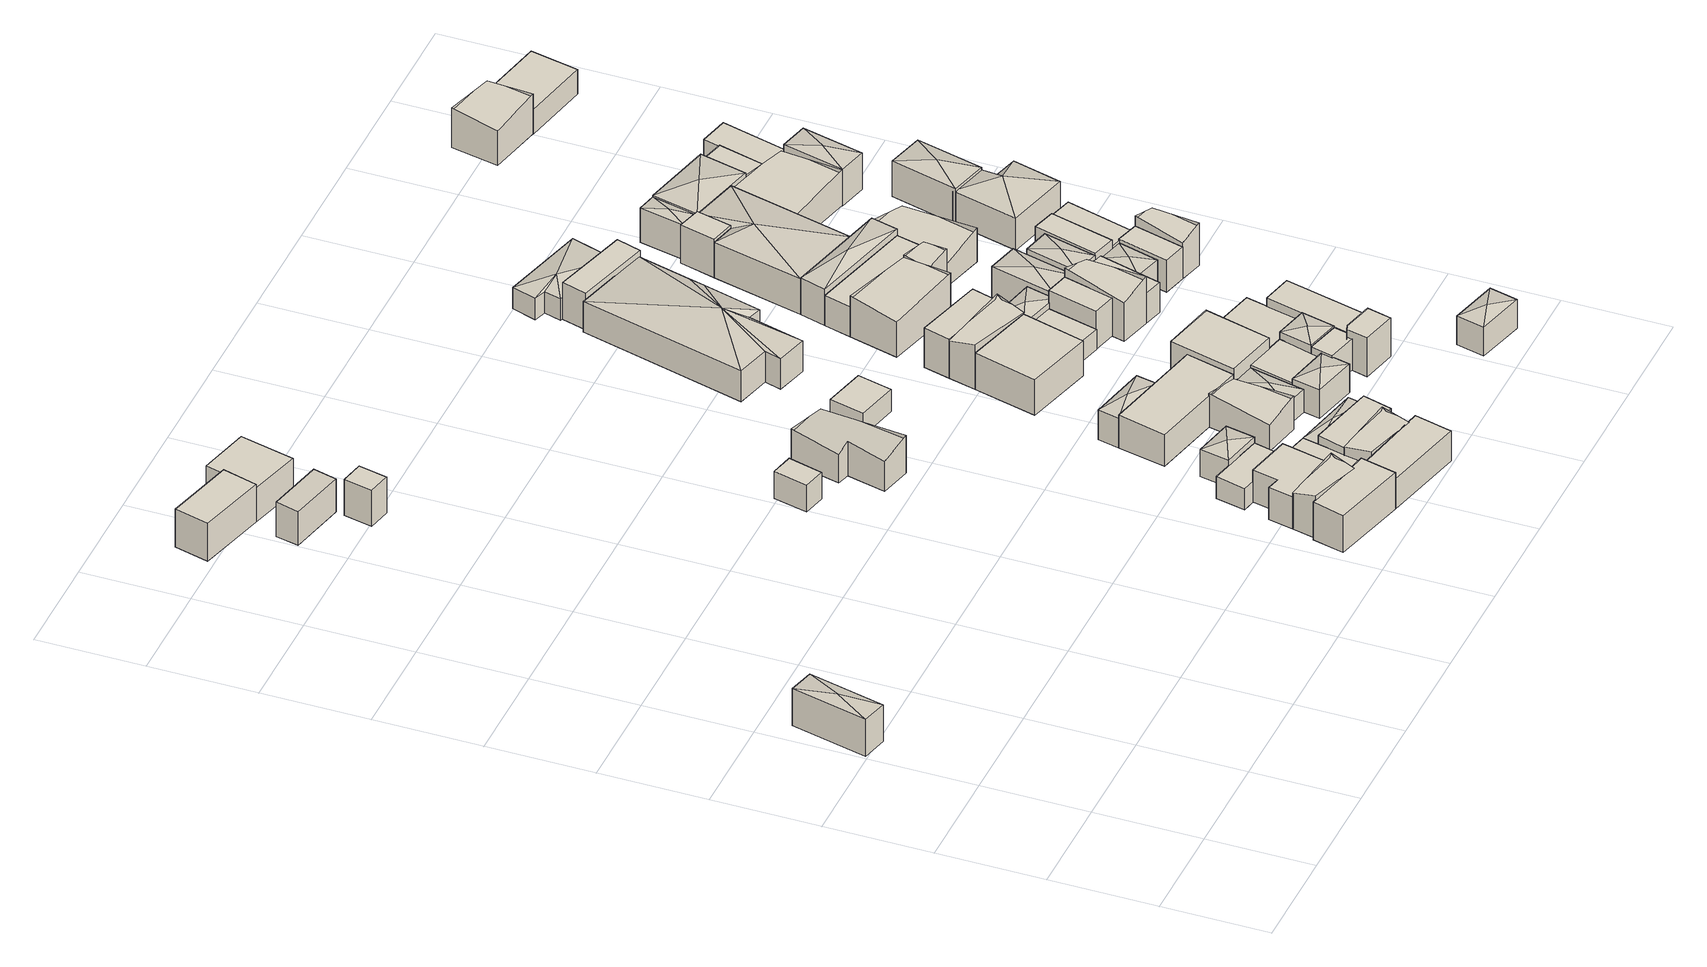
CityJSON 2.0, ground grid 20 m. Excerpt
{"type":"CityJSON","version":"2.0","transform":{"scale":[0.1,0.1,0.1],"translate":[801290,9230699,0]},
"CityObjects":{
"building1":{"type":"Building","attributes":{"Building Type":"Residential","Roof Shape":"hip","Roof Material":"Concrete Aluminum Tile","Roof Material Code":2,"Roof Direction":"northwest","Building Height":7.57,"Roof Slope":20.5,"Footprint Area":74.36,"Solar PV Capacity Low":9.31,"Solar PV Capacity High":12.23,"Solar Annual Energy Low":13425,"Solar Annual Energy High":17693,"Suitable PV Area":55.58},"geometry":[{"type":"MultiSurface","lod":"2.2","boundaries":[[[0,1,2,3]],[[3,2,4,5]],[[2,1,6,4]],[[1,0,7,6]],[[0,3,5,7]],[[5,4,8]],[[4,6,8]],[[6,7,8]],[[7,5,8]]]}]},
"building2":{"type":"Building","attributes":{"Building Type":"Residential","Roof Shape":"flat","Roof Material":"Concrete Aluminum Tile","Roof Material Code":2,"Roof Direction":"northwest","Building Height":7.75,"Roof Slope":6.3,"Footprint Area":89.64,"Solar PV Capacity Low":11.22,"Solar PV Capacity High":14.74,"Solar Annual Energy Low":16184,"Solar Annual Energy High":21330,"Suitable PV Area":67.01},"geometry":[{"type":"MultiSurface","lod":"2.2","boundaries":[[[9,10,11,12]],[[12,11,13,14]],[[11,10,15,13]],[[10,9,16,15]],[[9,12,14,16]],[[14,13,15,16]]]}]},
"building3":{"type":"Building","attributes":{"Building Type":"Residential","Roof Shape":"shed","Roof Material":"Concrete Aluminum Tile","Roof Material Code":2,"Roof Direction":"northwest","Building Height":6.85,"Roof Slope":19,"Footprint Area":49.75,"Solar PV Capacity Low":6.23,"Solar PV Capacity High":8.18,"Solar Annual Energy Low":8982,"Solar Annual Energy High":11837,"Suitable PV Area":37.19},"geometry":[{"type":"MultiSurface","lod":"2.2","boundaries":[[[17,18,19,20]],[[20,19,21,22]],[[19,18,23,21]],[[18,17,24,23]],[[17,20,22,24]],[[22,21,23,24]]]}]},
"building4":{"type":"Building","attributes":{"Building Type":"Residential","Roof Shape":"flat","Roof Material":"Concrete Aluminum Tile","Roof Material Code":2,"Roof Direction":"northwest","Building Height":7.36,"Roof Slope":8.6,"Footprint Area":24.53,"Solar PV Capacity Low":3.07,"Solar PV Capacity High":4.03,"Solar Annual Energy Low":4429,"Solar Annual Energy High":5837,"Suitable PV Area":18.34},"geometry":[{"type":"MultiSurface","lod":"2.2","boundaries":[[[25,26,27,28]],[[28,27,29,30]],[[27,26,31,29]],[[26,25,32,31]],[[25,28,30,32]],[[30,29,31,32]]]}]},
"building5":{"type":"Building","attributes":{"Building Type":"Residential","Roof Shape":"flat","Roof Material":"Concrete Aluminum Tile","Roof Material Code":2,"Roof Direction":"northwest","Building Height":6.99,"Roof Slope":10,"Footprint Area":104.95,"Solar PV Capacity Low":13.14,"Solar PV Capacity High":17.26,"Solar Annual Energy Low":18947,"Solar Annual Energy High":24971,"Suitable PV Area":78.45},"geometry":[{"type":"MultiSurface","lod":"2.2","boundaries":[[[33,34,11,35]],[[35,11,36,37]],[[11,34,38,36]],[[34,33,39,38]],[[33,35,37,39]],[[37,36,38,39]]]}]},
"building6":{"type":"Building","attributes":{"Building Type":"Residential","Roof Shape":"shed","Roof Material":"Concrete Aluminum Tile","Roof Material Code":2,"Roof Direction":"northwest","Building Height":5.43,"Roof Slope":18.7,"Footprint Area":28.81,"Solar PV Capacity Low":3.61,"Solar PV Capacity High":4.74,"Solar Annual Energy Low":5202,"Solar Annual Energy High":6856,"Suitable PV Area":21.54},"geometry":[{"type":"MultiSurface","lod":"2.2","boundaries":[[[40,41,42,43]],[[43,42,44,45]],[[42,41,46,44]],[[41,40,47,46]],[[40,43,45,47]],[[45,44,46,47]]]}]},
"building7":{"type":"Building","attributes":{"Building Type":"Residential","Roof Shape":"shed","Roof Material":"Concrete Aluminum Tile","Roof Material Code":2,"Roof Direction":"northwest","Building Height":7.49,"Roof Slope":18.7,"Footprint Area":94.31,"Solar PV Capacity Low":11.81,"Solar PV Capacity High":15.51,"Solar Annual Energy Low":17027,"Solar Annual Energy High":22441,"Suitable PV Area":70.5},"geometry":[{"type":"MultiSurface","lod":"2.2","boundaries":[[[48,49,50,51]],[[51,50,52,53]],[[50,49,54,52]],[[49,48,55,54]],[[48,51,53,55]],[[53,52,54,55]]]}]},
"building8":{"type":"Building","attributes":{"Building Type":"Residential","Roof Shape":"gable","Roof Material":"Concrete Aluminum Tile","Roof Material Code":2,"Roof Direction":"northwest","Building Height":7.4,"Roof Slope":31.2,"Footprint Area":51.19,"Solar PV Capacity Low":6.41,"Solar PV Capacity High":8.42,"Solar Annual Energy Low":9242,"Solar Annual Energy High":12180,"Suitable PV Area":38.26},"geometry":[{"type":"MultiSurface","lod":"2.2","boundaries":[[[56,57,58,59]],[[59,58,60,61]],[[58,57,62,60]],[[57,56,63,62]],[[56,59,61,63]],[[61,60,62,63]]]}]},
"building9":{"type":"Building","attributes":{"Building Type":"Residential","Roof Shape":"flat","Roof Material":"Concrete Aluminum Tile","Roof Material Code":2,"Roof Direction":"northwest","Building Height":6.65,"Roof Slope":8.6,"Footprint Area":97.13,"Solar PV Capacity Low":12.16,"Solar PV Capacity High":15.97,"Solar Annual Energy Low":17537,"Solar Annual Energy High":23112,"Suitable PV Area":72.61},"geometry":[{"type":"MultiSurface","lod":"2.2","boundaries":[[[64,65,66,59,58,67]],[[67,58,68,69]],[[58,59,70,68]],[[59,66,71,70]],[[66,65,72,71]],[[65,64,73,72]],[[64,67,69,73]],[[69,68,70,71,72,73]]]}]},
"building10":{"type":"Building","attributes":{"Building Type":"Residential","Roof Shape":"shed","Roof Material":"Concrete Aluminum Tile","Roof Material Code":2,"Roof Direction":"northwest","Building Height":4.28,"Roof Slope":15.1,"Footprint Area":63.08,"Solar PV Capacity Low":7.9,"Solar PV Capacity High":10.37,"Solar Annual Energy Low":11389,"Solar Annual Energy High":15010,"Suitable PV Area":47.15},"geometry":[{"type":"MultiSurface","lod":"2.2","boundaries":[[[74,75,67,76]],[[76,67,77,78]],[[67,75,79,77]],[[75,74,80,79]],[[74,76,78,80]],[[78,77,79,80]]]}]},
"building11":{"type":"Building","attributes":{"Building Type":"Residential","Roof Shape":"gable","Roof Material":"Concrete Aluminum Tile","Roof Material Code":2,"Roof Direction":"northwest","Building Height":5.93,"Roof Slope":27.4,"Footprint Area":129.7,"Solar PV Capacity Low":16.24,"Solar PV Capacity High":21.33,"Solar Annual Energy Low":23417,"Solar Annual Energy High":30862,"Suitable PV Area":96.95},"geometry":[{"type":"MultiSurface","lod":"2.2","boundaries":[[[81,82,83,84,85,86]],[[86,85,87,88]],[[85,84,89,87]],[[84,83,90,89]],[[83,82,91,90]],[[82,81,92,91]],[[81,86,88,92]],[[88,87,89,90,91,92]]]}]},
"building12":{"type":"Building","attributes":{"Building Type":"Residential","Roof Shape":"flat","Roof Material":"Concrete Aluminum Tile","Roof Material Code":2,"Roof Direction":"northwest","Building Height":4.1,"Roof Slope":7.8,"Footprint Area":82.35,"Solar PV Capacity Low":10.31,"Solar PV Capacity High":13.54,"Solar Annual Energy Low":14867,"Solar Annual Energy High":19593,"Suitable PV Area":61.55},"geometry":[{"type":"MultiSurface","lod":"2.2","boundaries":[[[93,67,94,95]],[[95,94,96,97]],[[94,67,98,96]],[[67,93,99,98]],[[93,95,97,99]],[[97,96,98,99]]]}]},
"building13":{"type":"Building","attributes":{"Building Type":"Residential","Roof Shape":"hip","Roof Material":"Concrete Aluminum Tile","Roof Material Code":2,"Roof Direction":"northwest","Building Height":5.65,"Roof Slope":29.6,"Footprint Area":43.65,"Solar PV Capacity Low":5.47,"Solar PV Capacity High":7.18,"Solar Annual Energy Low":7881,"Solar Annual Energy High":10387,"Suitable PV Area":32.63},"geometry":[{"type":"MultiSurface","lod":"2.2","boundaries":[[[100,101,76,102]],[[102,76,103,104]],[[76,101,105,103]],[[101,100,106,105]],[[100,102,104,106]],[[104,103,107]],[[103,105,107]],[[105,106,107]],[[106,104,107]]]}]},
"building14":{"type":"Building","attributes":{"Building Type":"Residential","Roof Shape":"flat","Roof Material":"Concrete Aluminum Tile","Roof Material Code":2,"Roof Direction":"northwest","Building Height":6.25,"Roof Slope":10.1,"Footprint Area":115,"Solar PV Capacity Low":14.4,"Solar PV Capacity High":18.91,"Solar Annual Energy Low":20762,"Solar Annual Energy High":27363,"Suitable PV Area":85.96},"geometry":[{"type":"MultiSurface","lod":"2.2","boundaries":[[[51,50,108,109]],[[109,108,110,111]],[[108,50,112,110]],[[50,51,113,112]],[[51,109,111,113]],[[111,110,112,113]]]}]},
"building15":{"type":"Building","attributes":{"Building Type":"Residential","Roof Shape":"gable","Roof Material":"Concrete Aluminum Tile","Roof Material Code":2,"Roof Direction":"northwest","Building Height":5.8,"Roof Slope":29.5,"Footprint Area":61.62,"Solar PV Capacity Low":7.72,"Solar PV Capacity High":10.13,"Solar Annual Energy Low":11125,"Solar Annual Energy High":14662,"Suitable PV Area":46.06},"geometry":[{"type":"MultiSurface","lod":"2.2","boundaries":[[[114,115,95,116]],[[116,95,117,118]],[[95,115,119,117]],[[115,114,120,119]],[[114,116,118,120]],[[118,117,119,120]]]}]},
"building16":{"type":"Building","attributes":{"Building Type":"Residential","Roof Shape":"shed","Roof Material":"Concrete Aluminum Tile","Roof Material Code":2,"Roof Direction":"northwest","Building Height":5.55,"Roof Slope":17.2,"Footprint Area":74.03,"Solar PV Capacity Low":9.27,"Solar PV Capacity High":12.17,"Solar Annual Energy Low":13366,"Solar Annual Energy High":17615,"Suitable PV Area":55.34},"geometry":[{"type":"MultiSurface","lod":"2.2","boundaries":[[[115,121,122,123]],[[123,122,124,125]],[[122,121,126,124]],[[121,115,127,126]],[[115,123,125,127]],[[125,124,126,127]]]}]},
"building17":{"type":"Building","attributes":{"Building Type":"Residential","Roof Shape":"flat","Roof Material":"Concrete Aluminum Tile","Roof Material Code":2,"Roof Direction":"northwest","Building Height":4.64,"Roof Slope":9.4,"Footprint Area":54.33,"Solar PV Capacity Low":6.8,"Solar PV Capacity High":8.93,"Solar Annual Energy Low":9808,"Solar Annual Energy High":12927,"Suitable PV Area":40.61},"geometry":[{"type":"MultiSurface","lod":"2.2","boundaries":[[[128,129,130,131]],[[131,130,132,133]],[[130,129,134,132]],[[129,128,135,134]],[[128,131,133,135]],[[133,132,134,135]]]}]},
"building18":{"type":"Building","attributes":{"Building Type":"Residential","Roof Shape":"hip","Roof Material":"Concrete Aluminum Tile","Roof Material Code":2,"Roof Direction":"northwest","Building Height":4.11,"Roof Slope":23.9,"Footprint Area":40.25,"Solar PV Capacity Low":5.04,"Solar PV Capacity High":6.62,"Solar Annual Energy Low":7267,"Solar Annual Energy High":9578,"Suitable PV Area":30.09},"geometry":[{"type":"MultiSurface","lod":"2.2","boundaries":[[[123,122,136,93]],[[93,136,137,99]],[[136,122,138,137]],[[122,123,139,138]],[[123,93,99,139]],[[99,137,140]],[[137,138,140]],[[138,139,140]],[[139,99,140]]]}]},
"building19":{"type":"Building","attributes":{"Building Type":"Residential","Roof Shape":"hip","Roof Material":"Concrete Aluminum Tile","Roof Material Code":2,"Roof Direction":"northwest","Building Height":6.14,"Roof Slope":22.4,"Footprint Area":46.57,"Solar PV Capacity Low":5.83,"Solar PV Capacity High":7.66,"Solar Annual Energy Low":8408,"Solar Annual Energy High":11081,"Suitable PV Area":34.81},"geometry":[{"type":"MultiSurface","lod":"2.2","boundaries":[[[141,142,143,144]],[[144,143,145,146]],[[143,142,147,145]],[[142,141,148,147]],[[141,144,146,148]],[[146,145,149]],[[145,147,149]],[[147,148,149]],[[148,146,149]]]}]},
"building20":{"type":"Building","attributes":{"Building Type":"Residential","Roof Shape":"shed","Roof Material":"Concrete Aluminum Tile","Roof Material Code":2,"Roof Direction":"northwest","Building Height":6.4,"Roof Slope":18.1,"Footprint Area":186.6,"Solar PV Capacity Low":23.36,"Solar PV Capacity High":30.69,"Solar Annual Energy Low":33689,"Solar Annual Energy High":44399,"Suitable PV Area":139.48},"geometry":[{"type":"MultiSurface","lod":"2.2","boundaries":[[[142,150,151,152]],[[152,151,153,154]],[[151,150,155,153]],[[150,142,156,155]],[[142,152,154,156]],[[154,153,155,156]]]}]},
"building21":{"type":"Building","attributes":{"Building Type":"Residential","Roof Shape":"gable","Roof Material":"Concrete Aluminum Tile","Roof Material Code":2,"Roof Direction":"northwest","Building Height":5.47,"Roof Slope":31,"Footprint Area":87.18,"Solar PV Capacity Low":10.92,"Solar PV Capacity High":14.34,"Solar Annual Energy Low":15740,"Solar Annual Energy High":20743,"Suitable PV Area":65.17},"geometry":[{"type":"MultiSurface","lod":"2.2","boundaries":[[[151,157,158,159]],[[159,158,160,161]],[[158,157,162,160]],[[157,151,163,162]],[[151,159,161,163]],[[161,160,162,163]]]}]},
"building22":{"type":"Building","attributes":{"Building Type":"Residential","Roof Shape":"hip","Roof Material":"Concrete Aluminum Tile","Roof Material Code":2,"Roof Direction":"northwest","Building Height":4.69,"Roof Slope":29.9,"Footprint Area":52.85,"Solar PV Capacity Low":6.62,"Solar PV Capacity High":8.69,"Solar Annual Energy Low":9541,"Solar Annual Energy High":12574,"Suitable PV Area":39.5},"geometry":[{"type":"MultiSurface","lod":"2.2","boundaries":[[[164,165,166,151]],[[151,166,167,168]],[[166,165,169,167]],[[165,164,170,169]],[[164,151,168,170]],[[168,167,171]],[[167,169,171]],[[169,170,171]],[[170,168,171]]]}]},
"building23":{"type":"Building","attributes":{"Building Type":"Residential","Roof Shape":"hip","Roof Material":"Concrete Aluminum Tile","Roof Material Code":2,"Roof Direction":"northwest","Building Height":5.94,"Roof Slope":25.2,"Footprint Area":48.04,"Solar PV Capacity Low":6.01,"Solar PV Capacity High":7.9,"Solar Annual Energy Low":8673,"Solar Annual Energy High":11430,"Suitable PV Area":35.91},"geometry":[{"type":"MultiSurface","lod":"2.2","boundaries":[[[172,173,174,175]],[[175,174,176,177]],[[174,173,178,176]],[[173,172,179,178]],[[172,175,177,179]],[[177,176,180]],[[176,178,180]],[[178,179,180]],[[179,177,180]]]}]},
"building24":{"type":"Building","attributes":{"Building Type":"Residential","Roof Shape":"shed","Roof Material":"Concrete Aluminum Tile","Roof Material Code":2,"Roof Direction":"northwest","Building Height":7.18,"Roof Slope":12.8,"Footprint Area":165.41,"Solar PV Capacity Low":20.71,"Solar PV Capacity High":27.2,"Solar Annual Energy Low":29864,"Solar Annual Energy High":39359,"Suitable PV Area":123.65},"geometry":[{"type":"MultiSurface","lod":"2.2","boundaries":[[[181,182,183,184]],[[184,183,185,186]],[[183,182,187,185]],[[182,181,188,187]],[[181,184,186,188]],[[186,185,187,188]]]}]},
"building25":{"type":"Building","attributes":{"Building Type":"Residential","Roof Shape":"shed","Roof Material":"Concrete Aluminum Tile","Roof Material Code":2,"Roof Direction":"northwest","Building Height":4.94,"Roof Slope":14.3,"Footprint Area":73.58,"Solar PV Capacity Low":9.21,"Solar PV Capacity High":12.1,"Solar Annual Energy Low":13285,"Solar Annual Energy High":17509,"Suitable PV Area":55},"geometry":[{"type":"MultiSurface","lod":"2.2","boundaries":[[[166,172,175,189]],[[189,175,190,191]],[[175,172,192,190]],[[172,166,193,192]],[[166,189,191,193]],[[191,190,192,193]]]}]},
"building26":{"type":"Building","attributes":{"Building Type":"Residential","Roof Shape":"shed","Roof Material":"Concrete Aluminum Tile","Roof Material Code":2,"Roof Direction":"northwest","Building Height":7.41,"Roof Slope":18.4,"Footprint Area":132.4,"Solar PV Capacity Low":16.58,"Solar PV Capacity High":21.77,"Solar Annual Energy Low":23905,"Solar Annual Energy High":31505,"Suitable PV Area":98.97},"geometry":[{"type":"MultiSurface","lod":"2.2","boundaries":[[[194,195,196,151]],[[151,196,197,198]],[[196,195,199,197]],[[195,194,200,199]],[[194,151,198,200]],[[198,197,199,200]]]}]},
"building27":{"type":"Building","attributes":{"Building Type":"Residential","Roof Shape":"gable","Roof Material":"Concrete Aluminum Tile","Roof Material Code":2,"Roof Direction":"northwest","Building Height":7.72,"Roof Slope":26.8,"Footprint Area":71.98,"Solar PV Capacity Low":9.01,"Solar PV Capacity High":11.84,"Solar Annual Energy Low":12996,"Solar Annual Energy High":17127,"Suitable PV Area":53.81},"geometry":[{"type":"MultiSurface","lod":"2.2","boundaries":[[[201,181,184,202]],[[202,184,203,204]],[[184,181,205,203]],[[181,201,206,205]],[[201,202,204,206]],[[204,203,205,206]]]}]},
"building28":{"type":"Building","attributes":{"Building Type":"Residential","Roof Shape":"hip","Roof Material":"Concrete Aluminum Tile","Roof Material Code":2,"Roof Direction":"northwest","Building Height":6.3,"Roof Slope":22.7,"Footprint Area":499.88,"Solar PV Capacity Low":62.59,"Solar PV Capacity High":82.21,"Solar Annual Energy Low":90250,"Solar Annual Energy High":118943,"Suitable PV Area":373.66},"geometry":[{"type":"MultiSurface","lod":"2.2","boundaries":[[[207,208,209,210,211,212,213,214,215,216]],[[216,215,217,218]],[[215,214,219,217]],[[214,213,220,219]],[[213,212,221,220]],[[212,211,222,221]],[[211,210,223,222]],[[210,209,224,223]],[[209,208,225,224]],[[208,207,226,225]],[[207,216,218,226]],[[218,217,227]],[[217,219,227]],[[219,220,227]],[[220,221,227]],[[221,222,227]],[[222,223,227]],[[223,224,227]],[[224,225,227]],[[225,226,227]],[[226,218,227]]]}]},
"building29":{"type":"Building","attributes":{"Building Type":"Residential","Roof Shape":"flat","Roof Material":"Concrete Aluminum Tile","Roof Material Code":2,"Roof Direction":"northwest","Building Height":6.4,"Roof Slope":6.2,"Footprint Area":28.42,"Solar PV Capacity Low":3.56,"Solar PV Capacity High":4.67,"Solar Annual Energy Low":5131,"Solar Annual Energy High":6762,"Suitable PV Area":21.24},"geometry":[{"type":"MultiSurface","lod":"2.2","boundaries":[[[228,229,230,231]],[[231,230,232,233]],[[230,229,234,232]],[[229,228,235,234]],[[228,231,233,235]],[[233,232,234,235]]]}]},
"building30":{"type":"Building","attributes":{"Building Type":"Residential","Roof Shape":"shed","Roof Material":"Concrete Aluminum Tile","Roof Material Code":2,"Roof Direction":"northwest","Building Height":7.94,"Roof Slope":11.4,"Footprint Area":69.54,"Solar PV Capacity Low":8.71,"Solar PV Capacity High":11.44,"Solar Annual Energy Low":12555,"Solar Annual Energy High":16547,"Suitable PV Area":51.98},"geometry":[{"type":"MultiSurface","lod":"2.2","boundaries":[[[236,201,202,237]],[[237,202,238,239]],[[202,201,240,238]],[[201,236,241,240]],[[236,237,239,241]],[[239,238,240,241]]]}]},
"building31":{"type":"Building","attributes":{"Building Type":"Residential","Roof Shape":"flat","Roof Material":"Concrete Aluminum Tile","Roof Material Code":2,"Roof Direction":"northwest","Building Height":4.22,"Roof Slope":10.7,"Footprint Area":69.44,"Solar PV Capacity Low":8.69,"Solar PV Capacity High":11.42,"Solar Annual Energy Low":12537,"Solar Annual Energy High":16523,"Suitable PV Area":51.91},"geometry":[{"type":"MultiSurface","lod":"2.2","boundaries":[[[242,184,243,244]],[[244,243,245,246]],[[243,184,247,245]],[[184,242,248,247]],[[242,244,246,248]],[[246,245,247,248]]]}]},
"building32":{"type":"Building","attributes":{"Building Type":"Residential","Roof Shape":"hip","Roof Material":"Concrete Aluminum Tile","Roof Material Code":2,"Roof Direction":"northwest","Building Height":6.67,"Roof Slope":22.7,"Footprint Area":41.83,"Solar PV Capacity Low":5.24,"Solar PV Capacity High":6.88,"Solar Annual Energy Low":7553,"Solar Annual Energy High":9954,"Suitable PV Area":31.27},"geometry":[{"type":"MultiSurface","lod":"2.2","boundaries":[[[231,230,249,189]],[[189,249,250,251]],[[249,230,252,250]],[[230,231,253,252]],[[231,189,251,253]],[[251,250,254]],[[250,252,254]],[[252,253,254]],[[253,251,254]]]}]},
"building33":{"type":"Building","attributes":{"Building Type":"Residential","Roof Shape":"flat","Roof Material":"Concrete Aluminum Tile","Roof Material Code":2,"Roof Direction":"northwest","Building Height":7.96,"Roof Slope":7,"Footprint Area":31.19,"Solar PV Capacity Low":3.91,"Solar PV Capacity High":5.13,"Solar Annual Energy Low":5631,"Solar Annual Energy High":7421,"Suitable PV Area":23.31},"geometry":[{"type":"MultiSurface","lod":"2.2","boundaries":[[[255,256,257,258,259]],[[259,258,260,261]],[[258,257,262,260]],[[257,256,263,262]],[[256,255,264,263]],[[255,259,261,264]],[[261,260,262,263,264]]]}]},
"building34":{"type":"Building","attributes":{"Building Type":"Residential","Roof Shape":"flat","Roof Material":"Concrete Aluminum Tile","Roof Material Code":2,"Roof Direction":"northwest","Building Height":4.97,"Roof Slope":12.7,"Footprint Area":109.41,"Solar PV Capacity Low":13.7,"Solar PV Capacity High":17.99,"Solar Annual Energy Low":19754,"Solar Annual Energy High":26034,"Suitable PV Area":81.79},"geometry":[{"type":"MultiSurface","lod":"2.2","boundaries":[[[194,249,265,266]],[[266,265,267,268]],[[265,249,269,267]],[[249,194,270,269]],[[194,266,268,270]],[[268,267,269,270]]]}]},
"building35":{"type":"Building","attributes":{"Building Type":"Residential","Roof Shape":"gable","Roof Material":"Asbestos Sheet","Roof Material Code":4,"Roof Direction":"northwest","Building Height":7.35,"Roof Slope":31.9,"Footprint Area":143.36,"Solar PV Capacity Low":17.95,"Solar PV Capacity High":23.57,"Solar Annual Energy Low":25882,"Solar Annual Energy High":34110,"Suitable PV Area":107.16},"geometry":[{"type":"MultiSurface","lod":"2.2","boundaries":[[[271,272,273,274]],[[274,273,275,276]],[[273,272,277,275]],[[272,271,278,277]],[[271,274,276,278]],[[276,275,277,278]]]}]},
"building36":{"type":"Building","attributes":{"Building Type":"Residential","Roof Shape":"hip","Roof Material":"Concrete Aluminum Tile","Roof Material Code":2,"Roof Direction":"northwest","Building Height":5.35,"Roof Slope":25.2,"Footprint Area":47.79,"Solar PV Capacity Low":5.98,"Solar PV Capacity High":7.86,"Solar Annual Energy Low":8629,"Solar Annual Energy High":11372,"Suitable PV Area":35.73},"geometry":[{"type":"MultiSurface","lod":"2.2","boundaries":[[[202,184,279,280]],[[280,279,281,282]],[[279,184,283,281]],[[184,202,284,283]],[[202,280,282,284]],[[282,281,285]],[[281,283,285]],[[283,284,285]],[[284,282,285]]]}]},
"building37":{"type":"Building","attributes":{"Building Type":"Residential","Roof Shape":"shed","Roof Material":"Concrete Aluminum Tile","Roof Material Code":2,"Roof Direction":"northwest","Building Height":7.77,"Roof Slope":12.4,"Footprint Area":44.46,"Solar PV Capacity Low":5.57,"Solar PV Capacity High":7.31,"Solar Annual Energy Low":8027,"Solar Annual Energy High":10579,"Suitable PV Area":33.24},"geometry":[{"type":"MultiSurface","lod":"2.2","boundaries":[[[286,287,288,242]],[[242,288,289,290]],[[288,287,291,289]],[[287,286,292,291]],[[286,242,290,292]],[[290,289,291,292]]]}]},
"building38":{"type":"Building","attributes":{"Building Type":"Residential","Roof Shape":"shed","Roof Material":"Concrete Aluminum Tile","Roof Material Code":2,"Roof Direction":"northwest","Building Height":7.36,"Roof Slope":18,"Footprint Area":72.1,"Solar PV Capacity Low":9.03,"Solar PV Capacity High":11.86,"Solar Annual Energy Low":13017,"Solar Annual Energy High":17156,"Suitable PV Area":53.89},"geometry":[{"type":"MultiSurface","lod":"2.2","boundaries":[[[293,294,295,296]],[[296,295,297,298]],[[295,294,299,297]],[[294,293,300,299]],[[293,296,298,300]],[[298,297,299,300]]]}]},
"building39":{"type":"Building","attributes":{"Building Type":"Residential","Roof Shape":"shed","Roof Material":"Concrete Aluminum Tile","Roof Material Code":2,"Roof Direction":"northwest","Building Height":6.56,"Roof Slope":13.3,"Footprint Area":95.06,"Solar PV Capacity Low":11.9,"Solar PV Capacity High":15.63,"Solar Annual Energy Low":17162,"Solar Annual Energy High":22618,"Suitable PV Area":71.05},"geometry":[{"type":"MultiSurface","lod":"2.2","boundaries":[[[301,255,259,302]],[[302,259,303,304]],[[259,255,305,303]],[[255,301,306,305]],[[301,302,304,306]],[[304,303,305,306]]]}]},
"building40":{"type":"Building","attributes":{"Building Type":"Residential","Roof Shape":"hip","Roof Material":"Concrete Aluminum Tile","Roof Material Code":2,"Roof Direction":"northwest","Building Height":4.44,"Roof Slope":23.3,"Footprint Area":134.96,"Solar PV Capacity Low":16.9,"Solar PV Capacity High":22.19,"Solar Annual Energy Low":24366,"Solar Annual Energy High":32113,"Suitable PV Area":100.88},"geometry":[{"type":"MultiSurface","lod":"2.2","boundaries":[[[307,308,309,310,311,312]],[[312,311,313,314]],[[311,310,315,313]],[[310,309,316,315]],[[309,308,317,316]],[[308,307,318,317]],[[307,312,314,318]],[[314,313,319]],[[313,315,319]],[[315,316,319]],[[316,317,319]],[[317,318,319]],[[318,314,319]]]}]},
"building41":{"type":"Building","attributes":{"Building Type":"Residential","Roof Shape":"gable","Roof Material":"Concrete Aluminum Tile","Roof Material Code":2,"Roof Direction":"northwest","Building Height":7.92,"Roof Slope":33.4,"Footprint Area":73.88,"Solar PV Capacity Low":9.25,"Solar PV Capacity High":12.15,"Solar Annual Energy Low":13339,"Solar Annual Energy High":17580,"Suitable PV Area":55.23},"geometry":[{"type":"MultiSurface","lod":"2.2","boundaries":[[[320,288,321,322]],[[322,321,323,324]],[[321,288,325,323]],[[288,320,326,325]],[[320,322,324,326]],[[324,323,325,326]]]}]},
"building42":{"type":"Building","attributes":{"Building Type":"Residential","Roof Shape":"hip","Roof Material":"Concrete Glazed Tile","Roof Material Code":1,"Roof Direction":"northwest","Building Height":5.88,"Roof Slope":26.5,"Footprint Area":51.76,"Solar PV Capacity Low":6.48,"Solar PV Capacity High":8.51,"Solar Annual Energy Low":9345,"Solar Annual Energy High":12317,"Suitable PV Area":38.69},"geometry":[{"type":"MultiSurface","lod":"2.2","boundaries":[[[327,328,329,330]],[[330,329,331,332]],[[329,328,333,331]],[[328,327,334,333]],[[327,330,332,334]],[[332,331,335]],[[331,333,335]],[[333,334,335]],[[334,332,335]]]}]},
"building43":{"type":"Building","attributes":{"Building Type":"Residential","Roof Shape":"flat","Roof Material":"Asbestos Sheet","Roof Material Code":4,"Roof Direction":"northwest","Building Height":6.17,"Roof Slope":5.4,"Footprint Area":108.31,"Solar PV Capacity Low":13.56,"Solar PV Capacity High":17.81,"Solar Annual Energy Low":19555,"Solar Annual Energy High":25771,"Suitable PV Area":80.96},"geometry":[{"type":"MultiSurface","lod":"2.2","boundaries":[[[336,271,337,338]],[[338,337,339,340]],[[337,271,341,339]],[[271,336,342,341]],[[336,338,340,342]],[[340,339,341,342]]]}]},
"building44":{"type":"Building","attributes":{"Building Type":"Residential","Roof Shape":"hip","Roof Material":"Concrete Aluminum Tile","Roof Material Code":2,"Roof Direction":"northwest","Building Height":6.19,"Roof Slope":27.1,"Footprint Area":80.59,"Solar PV Capacity Low":10.09,"Solar PV Capacity High":13.25,"Solar Annual Energy Low":14550,"Solar Annual Energy High":19176,"Suitable PV Area":60.24},"geometry":[{"type":"MultiSurface","lod":"2.2","boundaries":[[[343,344,279,345]],[[345,279,346,347]],[[279,344,348,346]],[[344,343,349,348]],[[343,345,347,349]],[[347,346,350]],[[346,348,350]],[[348,349,350]],[[349,347,350]]]}]},
"building45":{"type":"Building","attributes":{"Building Type":"Residential","Roof Shape":"shed","Roof Material":"Concrete Aluminum Tile","Roof Material Code":2,"Roof Direction":"northwest","Building Height":6.23,"Roof Slope":11,"Footprint Area":47.42,"Solar PV Capacity Low":5.94,"Solar PV Capacity High":7.8,"Solar Annual Energy Low":8562,"Solar Annual Energy High":11284,"Suitable PV Area":35.45},"geometry":[{"type":"MultiSurface","lod":"2.2","boundaries":[[[322,351,352,320]],[[320,352,353,354]],[[352,351,355,353]],[[351,322,356,355]],[[322,320,354,356]],[[354,353,355,356]]]}]},
"building46":{"type":"Building","attributes":{"Building Type":"Residential","Roof Shape":"hip","Roof Material":"Asbestos Sheet","Roof Material Code":4,"Roof Direction":"northwest","Building Height":7.53,"Roof Slope":25.1,"Footprint Area":104.28,"Solar PV Capacity Low":13.06,"Solar PV Capacity High":17.15,"Solar Annual Energy Low":18827,"Solar Annual Energy High":24813,"Suitable PV Area":77.95},"geometry":[{"type":"MultiSurface","lod":"2.2","boundaries":[[[357,336,338,358]],[[358,338,359,360]],[[338,336,361,359]],[[336,357,362,361]],[[357,358,360,362]],[[360,359,363]],[[359,361,363]],[[361,362,363]],[[362,360,363]]]}]},
"building47":{"type":"Building","attributes":{"Building Type":"Residential","Roof Shape":"gable","Roof Material":"Asbestos Sheet","Roof Material Code":4,"Roof Direction":"northwest","Building Height":7.2,"Roof Slope":31.4,"Footprint Area":26.99,"Solar PV Capacity Low":3.38,"Solar PV Capacity High":4.44,"Solar Annual Energy Low":4872,"Solar Annual Energy High":6421,"Suitable PV Area":20.17},"geometry":[{"type":"MultiSurface","lod":"2.2","boundaries":[[[274,364,365,337]],[[337,365,366,367]],[[365,364,368,366]],[[364,274,369,368]],[[274,337,367,369]],[[367,366,368,369]]]}]},
"building48":{"type":"Building","attributes":{"Building Type":"Residential","Roof Shape":"hip","Roof Material":"Concrete Aluminum Tile","Roof Material Code":2,"Roof Direction":"northwest","Building Height":7.23,"Roof Slope":22.6,"Footprint Area":53.85,"Solar PV Capacity Low":6.74,"Solar PV Capacity High":8.86,"Solar Annual Energy Low":9723,"Solar Annual Energy High":12814,"Suitable PV Area":40.25},"geometry":[{"type":"MultiSurface","lod":"2.2","boundaries":[[[370,371,372,345]],[[345,372,373,374]],[[372,371,375,373]],[[371,370,376,375]],[[370,345,374,376]],[[374,373,377]],[[373,375,377]],[[375,376,377]],[[376,374,377]]]}]},
"building49":{"type":"Building","attributes":{"Building Type":"Residential","Roof Shape":"hip","Roof Material":"Concrete Aluminum Tile","Roof Material Code":2,"Roof Direction":"northwest","Building Height":5.76,"Roof Slope":22.4,"Footprint Area":43.07,"Solar PV Capacity Low":5.39,"Solar PV Capacity High":7.08,"Solar Annual Energy Low":7776,"Solar Annual Energy High":10248,"Suitable PV Area":32.2},"geometry":[{"type":"MultiSurface","lod":"2.2","boundaries":[[[378,379,380,381]],[[381,380,382,383]],[[380,379,384,382]],[[379,378,385,384]],[[378,381,383,385]],[[383,382,386]],[[382,384,386]],[[384,385,386]],[[385,383,386]]]}]},
"building50":{"type":"Building","attributes":{"Building Type":"Residential","Roof Shape":"hip","Roof Material":"Asbestos Sheet","Roof Material Code":4,"Roof Direction":"northwest","Building Height":7.3,"Roof Slope":20.2,"Footprint Area":318.07,"Solar PV Capacity Low":39.82,"Solar PV Capacity High":52.31,"Solar Annual Energy Low":57426,"Solar Annual Energy High":75683,"Suitable PV Area":237.76},"geometry":[{"type":"MultiSurface","lod":"2.2","boundaries":[[[387,388,389,357,390,391]],[[391,390,392,393]],[[390,357,394,392]],[[357,389,395,394]],[[389,388,396,395]],[[388,387,397,396]],[[387,391,393,397]],[[393,392,398]],[[392,394,398]],[[394,395,398]],[[395,396,398]],[[396,397,398]],[[397,393,398]]]}]},
"building51":{"type":"Building","attributes":{"Building Type":"Residential","Roof Shape":"flat","Roof Material":"Concrete Aluminum Tile","Roof Material Code":2,"Roof Direction":"northwest","Building Height":7.89,"Roof Slope":7.5,"Footprint Area":31.96,"Solar PV Capacity Low":4,"Solar PV Capacity High":5.26,"Solar Annual Energy Low":5771,"Solar Annual Energy High":7606,"Suitable PV Area":23.89},"geometry":[{"type":"MultiSurface","lod":"2.2","boundaries":[[[399,389,388,387]],[[387,388,400,401]],[[388,389,402,400]],[[389,399,403,402]],[[399,387,401,403]],[[401,400,402,403]]]}]},
"building52":{"type":"Building","attributes":{"Building Type":"Residential","Roof Shape":"flat","Roof Material":"Concrete Aluminum Tile","Roof Material Code":2,"Roof Direction":"northwest","Building Height":6.62,"Roof Slope":11.4,"Footprint Area":44.24,"Solar PV Capacity Low":5.54,"Solar PV Capacity High":7.28,"Solar Annual Energy Low":7987,"Solar Annual Energy High":10527,"Suitable PV Area":33.07},"geometry":[{"type":"MultiSurface","lod":"2.2","boundaries":[[[404,381,405,406]],[[406,405,407,408]],[[405,381,409,407]],[[381,404,410,409]],[[404,406,408,410]],[[408,407,409,410]]]}]},
"building53":{"type":"Building","attributes":{"Building Type":"Residential","Roof Shape":"flat","Roof Material":"Concrete Aluminum Tile","Roof Material Code":2,"Roof Direction":"northwest","Building Height":7.6,"Roof Slope":5.3,"Footprint Area":57.22,"Solar PV Capacity Low":7.16,"Solar PV Capacity High":9.41,"Solar Annual Energy Low":10330,"Solar Annual Energy High":13615,"Suitable PV Area":42.77},"geometry":[{"type":"MultiSurface","lod":"2.2","boundaries":[[[370,411,412,413]],[[413,412,414,415]],[[412,411,416,414]],[[411,370,417,416]],[[370,413,415,417]],[[415,414,416,417]]]}]},
"building54":{"type":"Building","attributes":{"Building Type":"Residential","Roof Shape":"hip","Roof Material":"Concrete Aluminum Tile","Roof Material Code":2,"Roof Direction":"northwest","Building Height":7.08,"Roof Slope":25.2,"Footprint Area":32.12,"Solar PV Capacity Low":4.02,"Solar PV Capacity High":5.28,"Solar Annual Energy Low":5798,"Solar Annual Energy High":7642,"Suitable PV Area":24.01},"geometry":[{"type":"MultiSurface","lod":"2.2","boundaries":[[[418,419,420,387]],[[387,420,421,422]],[[420,419,423,421]],[[419,418,424,423]],[[418,387,422,424]],[[422,421,425]],[[421,423,425]],[[423,424,425]],[[424,422,425]]]}]},
"building55":{"type":"Building","attributes":{"Building Type":"Residential","Roof Shape":"gable","Roof Material":"Asbestos Sheet","Roof Material Code":4,"Roof Direction":"northwest","Building Height":4.73,"Roof Slope":33.3,"Footprint Area":131.8,"Solar PV Capacity Low":16.5,"Solar PV Capacity High":21.67,"Solar Annual Energy Low":23795,"Solar Annual Energy High":31360,"Suitable PV Area":98.52},"geometry":[{"type":"MultiSurface","lod":"2.2","boundaries":[[[358,365,426,427]],[[427,426,428,429]],[[426,365,430,428]],[[365,358,431,430]],[[358,427,429,431]],[[429,428,430,431]]]}]},
"building56":{"type":"Building","attributes":{"Building Type":"Residential","Roof Shape":"gable","Roof Material":"Concrete Aluminum Tile","Roof Material Code":2,"Roof Direction":"northwest","Building Height":7.43,"Roof Slope":28.6,"Footprint Area":45.82,"Solar PV Capacity Low":5.74,"Solar PV Capacity High":7.54,"Solar Annual Energy Low":8273,"Solar Annual Energy High":10903,"Suitable PV Area":34.25},"geometry":[{"type":"MultiSurface","lod":"2.2","boundaries":[[[404,406,432,433]],[[433,432,434,435]],[[432,406,436,434]],[[406,404,437,436]],[[404,433,435,437]],[[435,434,436,437]]]}]},
"building57":{"type":"Building","attributes":{"Building Type":"Residential","Roof Shape":"shed","Roof Material":"Concrete Aluminum Tile","Roof Material Code":2,"Roof Direction":"northwest","Building Height":6.3,"Roof Slope":16,"Footprint Area":70.92,"Solar PV Capacity Low":8.88,"Solar PV Capacity High":11.66,"Solar Annual Energy Low":12804,"Solar Annual Energy High":16874,"Suitable PV Area":53.01},"geometry":[{"type":"MultiSurface","lod":"2.2","boundaries":[[[438,411,439,440]],[[440,439,441,442]],[[439,411,443,441]],[[411,438,444,443]],[[438,440,442,444]],[[442,441,443,444]]]}]},
"building58":{"type":"Building","attributes":{"Building Type":"Residential","Roof Shape":"hip","Roof Material":"Concrete Aluminum Tile","Roof Material Code":2,"Roof Direction":"northwest","Building Height":7.37,"Roof Slope":23,"Footprint Area":125.28,"Solar PV Capacity Low":15.69,"Solar PV Capacity High":20.6,"Solar Annual Energy Low":22618,"Solar Annual Energy High":29808,"Suitable PV Area":93.64},"geometry":[{"type":"MultiSurface","lod":"2.2","boundaries":[[[418,445,446,447]],[[447,446,448,449]],[[446,445,450,448]],[[445,418,451,450]],[[418,447,449,451]],[[449,448,452]],[[448,450,452]],[[450,451,452]],[[451,449,452]]]}]},
"building59":{"type":"Building","attributes":{"Building Type":"Residential","Roof Shape":"gable","Roof Material":"Concrete Aluminum Tile","Roof Material Code":2,"Roof Direction":"northwest","Building Height":5.91,"Roof Slope":28.1,"Footprint Area":176.24,"Solar PV Capacity Low":22.07,"Solar PV Capacity High":28.98,"Solar Annual Energy Low":31819,"Solar Annual Energy High":41935,"Suitable PV Area":131.74},"geometry":[{"type":"MultiSurface","lod":"2.2","boundaries":[[[391,453,454,455]],[[455,454,456,457]],[[454,453,458,456]],[[453,391,393,458]],[[391,455,457,393]],[[457,456,458,393]]]}]},
"building60":{"type":"Building","attributes":{"Building Type":"Residential","Roof Shape":"hip","Roof Material":"Concrete Aluminum Tile","Roof Material Code":2,"Roof Direction":"northwest","Building Height":6.64,"Roof Slope":27.6,"Footprint Area":145.6,"Solar PV Capacity Low":18.23,"Solar PV Capacity High":23.94,"Solar Annual Energy Low":26287,"Solar Annual Energy High":34644,"Suitable PV Area":108.84},"geometry":[{"type":"MultiSurface","lod":"2.2","boundaries":[[[459,460,461,462,463,464]],[[464,463,465,466]],[[463,462,467,465]],[[462,461,468,467]],[[461,460,469,468]],[[460,459,470,469]],[[459,464,466,470]],[[466,465,471]],[[465,467,471]],[[467,468,471]],[[468,469,471]],[[469,470,471]],[[470,466,471]]]}]},
"building61":{"type":"Building","attributes":{"Building Type":"Residential","Roof Shape":"shed","Roof Material":"Concrete Aluminum Tile","Roof Material Code":2,"Roof Direction":"northwest","Building Height":5.83,"Roof Slope":15.8,"Footprint Area":48.4,"Solar PV Capacity Low":6.06,"Solar PV Capacity High":7.96,"Solar Annual Energy Low":8739,"Solar Annual Energy High":11517,"Suitable PV Area":36.18},"geometry":[{"type":"MultiSurface","lod":"2.2","boundaries":[[[447,446,472,473]],[[473,472,474,475]],[[472,446,476,474]],[[446,447,477,476]],[[447,473,475,477]],[[475,474,476,477]]]}]},
"building62":{"type":"Building","attributes":{"Building Type":"Residential","Roof Shape":"hip","Roof Material":"Concrete Aluminum Tile","Roof Material Code":2,"Roof Direction":"northwest","Building Height":7.33,"Roof Slope":27.7,"Footprint Area":94.84,"Solar PV Capacity Low":11.87,"Solar PV Capacity High":15.6,"Solar Annual Energy Low":17123,"Solar Annual Energy High":22567,"Suitable PV Area":70.9},"geometry":[{"type":"MultiSurface","lod":"2.2","boundaries":[[[478,479,480,481]],[[481,480,482,483]],[[480,479,484,482]],[[479,478,485,484]],[[478,481,483,485]],[[483,482,486]],[[482,484,486]],[[484,485,486]],[[485,483,486]]]}]},
"building63":{"type":"Building","attributes":{"Building Type":"Residential","Roof Shape":"hip","Roof Material":"Concrete Aluminum Tile","Roof Material Code":2,"Roof Direction":"northwest","Building Height":7.47,"Roof Slope":27.3,"Footprint Area":65.95,"Solar PV Capacity Low":8.26,"Solar PV Capacity High":10.85,"Solar Annual Energy Low":11907,"Solar Annual Energy High":15692,"Suitable PV Area":49.3},"geometry":[{"type":"MultiSurface","lod":"2.2","boundaries":[[[487,488,489,490]],[[490,489,491,492]],[[489,488,493,491]],[[488,487,494,493]],[[487,490,492,494]],[[492,491,495]],[[491,493,495]],[[493,494,495]],[[494,492,495]]]}]},
"building64":{"type":"Building","attributes":{"Building Type":"Residential","Roof Shape":"shed","Roof Material":"Concrete Aluminum Tile","Roof Material Code":2,"Roof Direction":"northwest","Building Height":5.51,"Roof Slope":14.3,"Footprint Area":74.62,"Solar PV Capacity Low":9.34,"Solar PV Capacity High":12.27,"Solar Annual Energy Low":13472,"Solar Annual Energy High":17755,"Suitable PV Area":55.78},"geometry":[{"type":"MultiSurface","lod":"2.2","boundaries":[[[496,497,498,499]],[[499,498,500,501]],[[498,497,502,500]],[[497,496,503,502]],[[496,499,501,503]],[[501,500,502,503]]]}]},
"building65":{"type":"Building","attributes":{"Building Type":"Residential","Roof Shape":"gable","Roof Material":"Concrete Aluminum Tile","Roof Material Code":2,"Roof Direction":"northwest","Building Height":7.13,"Roof Slope":34.3,"Footprint Area":95.95,"Solar PV Capacity Low":12.01,"Solar PV Capacity High":15.78,"Solar Annual Energy Low":17324,"Solar Annual Energy High":22831,"Suitable PV Area":71.72},"geometry":[{"type":"MultiSurface","lod":"2.2","boundaries":[[[504,505,506,507]],[[507,506,508,509]],[[506,505,510,508]],[[505,504,511,510]],[[504,507,509,511]],[[509,508,510,511]]]}]},
"building66":{"type":"Building","attributes":{"Building Type":"Residential","Roof Shape":"flat","Roof Material":"Concrete Aluminum Tile","Roof Material Code":2,"Roof Direction":"northwest","Building Height":5.09,"Roof Slope":9.6,"Footprint Area":122.04,"Solar PV Capacity Low":15.28,"Solar PV Capacity High":20.07,"Solar Annual Energy Low":22034,"Solar Annual Energy High":29039,"Suitable PV Area":91.23},"geometry":[{"type":"MultiSurface","lod":"2.2","boundaries":[[[512,513,514,507]],[[507,514,515,516]],[[514,513,517,515]],[[513,512,518,517]],[[512,507,516,518]],[[516,515,517,518]]]}]}
},
"vertices":[
[91,736,0],[42,748,0],[7,604,0],[56,592,0],[7,604,76],[56,592,76],[42,748,76],[91,736,76],[49,670,82],
[125,1877,0],[108,1813,0],[238,1778,0],[256,1843,0],[238,1778,78],[256,1843,78],[108,1813,78],[125,1877,78],
[213,1733,0],[204,1690,0],[313,1666,0],[322,1709,0],[313,1666,68],[322,1709,70],[204,1690,69],[213,1733,71],
[353,1641,0],[309,1650,0],[297,1596,0],[341,1587,0],[297,1596,74],[341,1587,74],[309,1650,74],[353,1641,74],
[362,1854,0],[265,1878,0],[337,1752,0],[238,1778,70],[337,1752,70],[265,1878,70],[362,1854,70],
[614,1007,0],[599,943,0],[642,933,0],[657,997,0],[642,933,54],[657,997,56],[599,943,55],[614,1007,56],
[836,137,0],[821,78,0],[965,42,0],[979,108,0],[965,42,75],[979,108,77],[821,78,76],[836,137,78],
[841,135,0],[951,110,0],[961,155,0],[851,179,0],[961,155,87],[851,179,74],[951,110,74],[841,135,87],
[896,268,0],[886,220,0],[861,226,0],[982,249,0],[961,155,66],[982,249,66],[851,179,66],[861,226,66],[886,220,66],[896,268,66],
[883,328,0],[871,273,0],[994,304,0],[982,249,43],[994,304,44],[871,273,43],[883,328,45],
[716,1017,0],[693,923,0],[717,917,0],[699,844,0],[759,830,0],[799,997,0],[759,830,78],[799,997,59],[699,844,62],[717,917,71],[693,923,59],[716,1017,70],
[1040,236,0],[952,113,0],[1011,102,0],[952,113,41],[1011,102,41],[982,249,41],[1040,236,41],
[929,375,0],[918,320,0],[1005,359,0],[994,304,56],[1005,359,56],[918,320,56],[929,375,56],[961,339,63],
[1122,5,0],[1140,76,0],[1122,5,62],[1140,76,62],[965,42,62],[979,108,62],
[1133,132,0],[1021,155,0],[1123,80,0],[1011,102,69],[1123,80,58],[1021,155,58],[1133,132,69],
[1152,124,0],[1165,178,0],[1034,207,0],[1165,178,57],[1034,207,58],[1152,124,55],[1021,155,56],
[845,999,0],[829,934,0],[908,915,0],[924,980,0],[908,915,46],[924,980,46],[829,934,46],[845,999,46],
[1172,208,0],[1172,208,41],[1165,178,41],[1034,207,41],[1103,207,46],
[962,569,0],[953,529,0],[1066,505,0],[1074,545,0],[1066,505,61],[1074,545,61],[953,529,61],[962,569,61],[1014,537,67],
[934,440,0],[1132,396,0],[1152,486,0],[1132,396,64],[1152,486,67],[934,440,65],[953,529,68],
[1062,412,0],[1036,294,0],[1107,279,0],[1036,294,55],[1107,279,69],[1062,412,69],[1132,396,55],
[1109,292,0],[1157,281,0],[1181,386,0],[1181,386,47],[1132,396,47],[1157,281,47],[1109,292,47],[1145,339,54],
[1163,304,0],[1151,250,0],[1236,231,0],[1248,285,0],[1236,231,59],[1248,285,59],[1151,250,59],[1163,304,59],[1200,268,66],
[1016,809,0],[986,691,0],[1117,657,0],[1147,775,0],[1117,657,72],[1147,775,74],[986,691,73],[1016,809,75],
[1266,367,0],[1248,285,49],[1266,367,52],[1163,304,50],[1181,386,52],
[1235,373,0],[1263,496,0],[1161,519,0],[1161,519,78],[1132,396,75],[1263,496,78],[1235,373,74],
[1029,860,0],[1160,827,0],[1147,775,77],[1160,827,92],[1016,809,92],[1029,860,77],
[1011,1190,0],[1041,1301,0],[1048,1331,0],[1074,1430,0],[925,1469,0],[842,1156,0],[907,1139,0],[898,1108,0],[957,1092,0],[985,1197,0],[957,1092,63],[985,1197,63],[898,1108,63],[907,1139,63],[842,1156,63],[925,1469,63],[1074,1430,63],[1048,1331,63],[1041,1301,63],[1011,1190,63],[969,1241,82],
[1240,263,0],[1305,247,0],[1314,289,0],[1250,305,0],[1314,289,64],[1250,305,64],[1305,247,64],[1240,263,64],
[1042,910,0],[1173,876,0],[1160,827,79],[1173,876,80],[1029,860,80],[1042,910,81],
[1216,758,0],[1123,681,0],[1192,663,0],[1123,681,42],[1192,663,42],[1147,775,42],[1216,758,42],
[1329,352,0],[1329,352,67],[1266,367,67],[1314,289,67],[1250,305,67],[1290,328,73],
[1307,263,0],[1297,260,0],[1287,220,0],[1353,204,0],[1364,249,0],[1353,204,80],[1364,249,80],[1287,220,80],[1297,260,80],[1307,263,80],
[1355,461,0],[1260,483,0],[1355,461,50],[1260,483,50],[1329,352,50],[1235,373,50],
[1075,1054,0],[1051,962,0],[1196,924,0],[1220,1017,0],[1196,924,84],[1220,1017,73],[1051,962,73],[1075,1054,84],
[1232,753,0],[1246,808,0],[1232,753,53],[1246,808,53],[1147,775,53],[1160,827,53],[1196,791,60],
[1192,664,0],[1237,653,0],[1261,747,0],[1261,747,79],[1216,758,79],[1237,653,78],[1192,664,78],
[945,1514,0],[932,1468,0],[1077,1428,0],[1090,1474,0],[1077,1428,74],[1090,1474,75],[932,1468,75],[945,1514,76],
[1344,421,0],[1401,408,0],[1364,249,66],[1401,408,68],[1307,263,66],[1344,421,68],
[942,1601,0],[927,1555,0],[950,1548,0],[941,1516,0],[1077,1474,0],[1104,1559,0],[1077,1474,44],[1104,1559,44],[941,1516,44],[950,1548,44],[927,1555,44],[942,1601,44],[990,1542,55],
[1319,731,0],[1230,629,0],[1289,613,0],[1230,629,79],[1289,613,97],[1261,747,97],[1319,731,79],
[1424,115,0],[1411,62,0],[1503,39,0],[1516,92,0],[1503,39,59],[1516,92,59],[1411,62,59],[1424,115,59],[1464,77,66],
[1088,1105,0],[1274,1003,0],[1287,1055,0],[1274,1003,62],[1287,1055,62],[1075,1054,62],[1088,1105,62],
[1324,863,0],[1264,878,0],[1292,738,0],[1232,753,62],[1292,738,62],[1264,878,62],[1324,863,62],[1278,808,71],
[1326,604,0],[1357,722,0],[1357,722,63],[1319,731,64],[1326,604,62],[1289,613,62],
[1102,1153,0],[1300,1105,0],[1287,1055,75],[1300,1105,75],[1088,1105,75],[1102,1153,75],[1194,1105,84],
[1208,968,0],[1262,957,0],[1262,957,78],[1274,1003,72],[1208,968,72],[1220,1017,78],
[1343,725,0],[1369,825,0],[1318,837,0],[1318,837,72],[1292,738,72],[1369,825,72],[1343,725,72],[1330,781,79],
[1355,723,0],[1335,646,0],[1387,632,0],[1408,709,0],[1387,632,58],[1408,709,58],[1335,646,58],[1355,723,58],[1371,677,64],
[1206,1378,0],[1190,1312,0],[1144,1323,0],[1241,1118,0],[1300,1355,0],[1241,1118,73],[1300,1355,73],[1102,1153,73],[1144,1323,73],[1190,1312,73],[1206,1378,73],[1197,1273,88],
[1161,1390,0],[1190,1312,79],[1206,1378,79],[1144,1323,79],[1161,1390,79],
[1451,697,0],[1382,614,0],[1426,603,0],[1382,614,66],[1426,603,66],[1408,709,66],[1451,697,66],
[1388,713,0],[1420,833,0],[1376,845,0],[1420,833,76],[1376,845,76],[1388,713,76],[1343,725,76],
[1226,1465,0],[1190,1473,0],[1171,1386,0],[1171,1386,71],[1206,1378,71],[1190,1473,71],[1226,1465,71],[1198,1426,76],
[1345,936,0],[1384,1084,0],[1345,936,70],[1384,1084,47],[1262,957,47],[1300,1105,70],
[1471,591,0],[1497,685,0],[1471,591,87],[1497,685,74],[1426,603,74],[1451,697,87],
[1420,839,0],[1441,700,0],[1473,825,0],[1441,700,63],[1473,825,65],[1388,713,63],[1420,839,65],
[1205,1378,0],[1340,1345,0],[1361,1433,0],[1340,1345,74],[1361,1433,74],[1205,1378,74],[1226,1465,74],[1283,1405,84],
[1270,1234,0],[1407,1200,0],[1437,1320,0],[1407,1200,73],[1437,1320,59],[1270,1234,59],
[1494,963,0],[1502,995,0],[1430,1013,0],[1398,888,0],[1519,857,0],[1544,950,0],[1519,857,66],[1544,950,66],[1398,888,66],[1430,1013,66],[1502,995,66],[1494,963,66],[1481,944,80],
[1392,1332,0],[1413,1420,0],[1392,1332,58],[1413,1420,60],[1340,1345,59],[1361,1433,60],
[1461,1133,0],[1428,1007,0],[1499,989,0],[1531,1115,0],[1499,989,73],[1531,1115,73],[1428,1007,73],[1461,1133,73],[1480,1061,83],
[1407,1199,0],[1461,1186,0],[1489,1302,0],[1435,1315,0],[1489,1302,75],[1435,1315,75],[1461,1186,75],[1407,1199,75],[1448,1251,82],
[1421,1452,0],[1390,1326,0],[1446,1312,0],[1477,1439,0],[1446,1312,55],[1477,1439,57],[1390,1326,55],[1421,1452,57],
[1318,1859,0],[1300,1770,0],[1403,1748,0],[1422,1837,0],[1403,1748,82],[1422,1837,71],[1300,1770,71],[1318,1859,82],
[1403,1747,0],[1532,1720,0],[1551,1810,0],[1551,1810,51],[1422,1837,51],[1532,1720,51],[1403,1747,51]
]}
